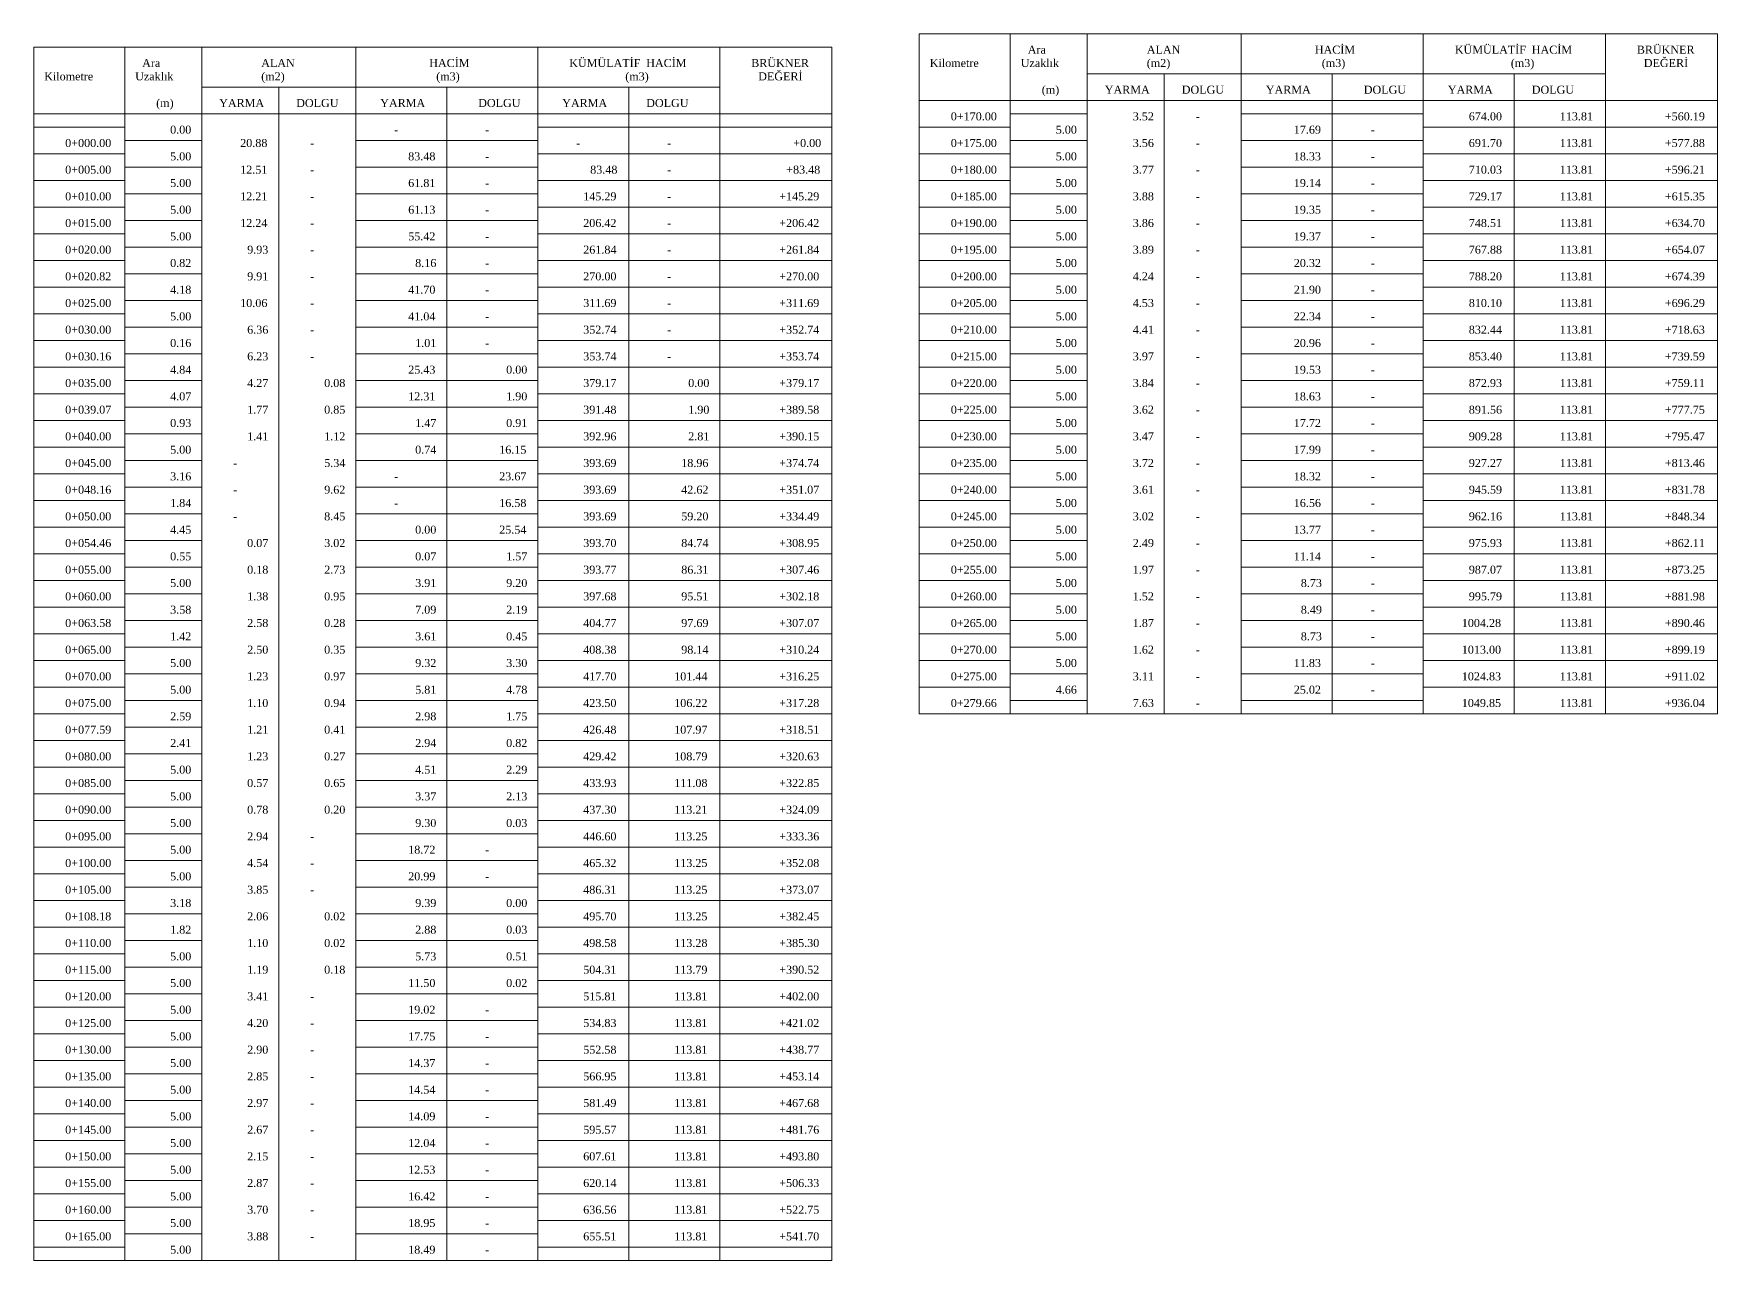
# Model space of a CAD drawing. Header units: metres. Extents: x 478603 to 489313, y 4282657 to 4289463.
# Drawn here: x 485112.1 to 485427.7, y 4286873.1 to 4287103.1 of the extents above; entities that cross this region are included whole.
import ezdxf

# ---------------------------------------------------------------- set-up
doc = ezdxf.new("R2010")
doc.units = ezdxf.units.M
for name, color, linetype, lineweight in [('TB_C', 96, 'Continuous', 0), ('TB_M', 18, 'Continuous', 0), ('TB_R', 1, 'Continuous', 0)]:
    doc.layers.add(name, color=color, linetype=linetype, lineweight=lineweight)
doc.styles.get("Standard").update_dxf_attribs({"font": 'times.ttf'})

msp = doc.modelspace()

# ---------------------------------------------------------------- linework, layer by layer
at = {"layer": 'TB_C'}
for p, q in [((485278.1, 4287103.11), (485427.73, 4287103.11)), ((485278.1, 4287103.11), (485278.1, 4286975.61)), ((485295.16, 4287103.11), (485295.16, 4286975.61)), ((485309.6, 4287103.11), (485309.6, 4286975.61)), ((485338.48, 4287103.11), (485338.48, 4286975.61)), ((485372.6, 4287103.11), (485372.6, 4286975.61)), ((485406.73, 4287103.11), (485406.73, 4286975.61)), ((485427.73, 4287103.11), (485427.73, 4286975.61)), ((485112.07, 4287100.61), (485261.69, 4287100.61)), ((485112.07, 4287100.61), (485112.07, 4286873.11)), ((485129.13, 4287100.61), (485129.13, 4286873.11)), ((485143.57, 4287100.61), (485143.57, 4286873.11)), ((485172.44, 4287100.61), (485172.44, 4286873.11)), ((485206.57, 4287100.61), (485206.57, 4286873.11)), ((485240.69, 4287100.61), (485240.69, 4286873.11)), ((485261.69, 4287100.61), (485261.69, 4286873.11)), ((485309.6, 4287095.61), (485406.73, 4287095.61)), ((485324.04, 4287095.61), (485324.04, 4286975.61)), ((485355.54, 4287095.61), (485355.54, 4286975.61)), ((485389.66, 4287095.61), (485389.66, 4286975.61)), ((485143.57, 4287093.11), (485240.69, 4287093.11)), ((485158.01, 4287093.11), (485158.01, 4286873.11)), ((485189.51, 4287093.11), (485189.51, 4286873.11)), ((485223.63, 4287093.11), (485223.63, 4286873.11)), ((485278.1, 4287090.61), (485427.73, 4287090.61)), ((485112.07, 4287088.11), (485261.69, 4287088.11)), ((485112.07, 4287085.61), (485129.13, 4287085.61)), ((485206.57, 4287085.61), (485261.69, 4287085.61)), ((485278.1, 4287085.61), (485295.16, 4287085.61)), ((485295.16, 4287088.11), (485309.6, 4287088.11)), ((485338.48, 4287088.11), (485372.6, 4287088.11)), ((485372.6, 4287085.61), (485427.73, 4287085.61)), ((485129.13, 4287083.11), (485143.57, 4287083.11)), ((485172.44, 4287083.11), (485206.57, 4287083.11)), ((485295.16, 4287083.11), (485309.6, 4287083.11)), ((485338.48, 4287083.11), (485372.6, 4287083.11)), ((485112.07, 4287080.61), (485129.13, 4287080.61)), ((485206.57, 4287080.61), (485261.69, 4287080.61)), ((485278.1, 4287080.61), (485295.16, 4287080.61)), ((485372.6, 4287080.61), (485427.73, 4287080.61)), ((485129.13, 4287078.11), (485143.57, 4287078.11)), ((485172.44, 4287078.11), (485206.57, 4287078.11)), ((485295.16, 4287078.11), (485309.6, 4287078.11)), ((485338.48, 4287078.11), (485372.6, 4287078.11)), ((485112.07, 4287075.61), (485129.13, 4287075.61)), ((485129.13, 4287073.11), (485143.57, 4287073.11)), ((485172.44, 4287073.11), (485206.57, 4287073.11)), ((485206.57, 4287075.61), (485261.69, 4287075.61)), ((485278.1, 4287075.61), (485295.16, 4287075.61)), ((485295.16, 4287073.11), (485309.6, 4287073.11)), ((485338.48, 4287073.11), (485372.6, 4287073.11)), ((485372.6, 4287075.61), (485427.73, 4287075.61)), ((485112.07, 4287070.61), (485129.13, 4287070.61)), ((485206.57, 4287070.61), (485261.69, 4287070.61)), ((485278.1, 4287070.61), (485295.16, 4287070.61)), ((485372.6, 4287070.61), (485427.73, 4287070.61)), ((485129.13, 4287068.11), (485143.57, 4287068.11)), ((485172.44, 4287068.11), (485206.57, 4287068.11)), ((485295.16, 4287068.11), (485309.6, 4287068.11)), ((485338.48, 4287068.11), (485372.6, 4287068.11)), ((485112.07, 4287065.61), (485129.13, 4287065.61)), ((485206.57, 4287065.61), (485261.69, 4287065.61)), ((485278.1, 4287065.61), (485295.16, 4287065.61)), ((485372.6, 4287065.61), (485427.73, 4287065.61)), ((485112.07, 4287060.61), (485129.13, 4287060.61)), ((485129.13, 4287063.11), (485143.57, 4287063.11)), ((485172.44, 4287063.11), (485206.57, 4287063.11)), ((485206.57, 4287060.61), (485261.69, 4287060.61)), ((485278.1, 4287060.61), (485295.16, 4287060.61)), ((485295.16, 4287063.11), (485309.6, 4287063.11)), ((485338.48, 4287063.11), (485372.6, 4287063.11)), ((485372.6, 4287060.61), (485427.73, 4287060.61)), ((485129.13, 4287058.11), (485143.57, 4287058.11)), ((485172.44, 4287058.11), (485206.57, 4287058.11)), ((485295.16, 4287058.11), (485309.6, 4287058.11)), ((485338.48, 4287058.11), (485372.6, 4287058.11)), ((485112.07, 4287055.61), (485129.13, 4287055.61)), ((485206.57, 4287055.61), (485261.69, 4287055.61)), ((485278.1, 4287055.61), (485295.16, 4287055.61)), ((485372.6, 4287055.61), (485427.73, 4287055.61)), ((485129.13, 4287053.11), (485143.57, 4287053.11)), ((485172.44, 4287053.11), (485206.57, 4287053.11)), ((485295.16, 4287053.11), (485309.6, 4287053.11)), ((485338.48, 4287053.11), (485372.6, 4287053.11)), ((485112.07, 4287050.61), (485129.13, 4287050.61)), ((485129.13, 4287048.11), (485143.57, 4287048.11)), ((485172.44, 4287048.11), (485206.57, 4287048.11)), ((485206.57, 4287050.61), (485261.69, 4287050.61)), ((485278.1, 4287050.61), (485295.16, 4287050.61)), ((485295.16, 4287048.11), (485309.6, 4287048.11)), ((485338.48, 4287048.11), (485372.6, 4287048.11)), ((485372.6, 4287050.61), (485427.73, 4287050.61)), ((485112.07, 4287045.61), (485129.13, 4287045.61)), ((485206.57, 4287045.61), (485261.69, 4287045.61)), ((485278.1, 4287045.61), (485295.16, 4287045.61)), ((485372.6, 4287045.61), (485427.73, 4287045.61)), ((485129.13, 4287043.11), (485143.57, 4287043.11)), ((485172.44, 4287043.11), (485206.57, 4287043.11)), ((485295.16, 4287043.11), (485309.6, 4287043.11)), ((485338.48, 4287043.11), (485372.6, 4287043.11)), ((485112.07, 4287040.61), (485129.13, 4287040.61)), ((485129.13, 4287038.11), (485143.57, 4287038.11)), ((485172.44, 4287038.11), (485206.57, 4287038.11)), ((485206.57, 4287040.61), (485261.69, 4287040.61)), ((485278.1, 4287040.61), (485295.16, 4287040.61)), ((485295.16, 4287038.11), (485309.6, 4287038.11)), ((485338.48, 4287038.11), (485372.6, 4287038.11)), ((485372.6, 4287040.61), (485427.73, 4287040.61)), ((485112.07, 4287035.61), (485129.13, 4287035.61)), ((485206.57, 4287035.61), (485261.69, 4287035.61)), ((485278.1, 4287035.61), (485295.16, 4287035.61)), ((485372.6, 4287035.61), (485427.73, 4287035.61)), ((485129.13, 4287033.11), (485143.57, 4287033.11)), ((485172.44, 4287033.11), (485206.57, 4287033.11)), ((485295.16, 4287033.11), (485309.6, 4287033.11)), ((485338.48, 4287033.11), (485372.6, 4287033.11)), ((485112.07, 4287030.61), (485129.13, 4287030.61)), ((485206.57, 4287030.61), (485261.69, 4287030.61)), ((485278.1, 4287030.61), (485295.16, 4287030.61)), ((485372.6, 4287030.61), (485427.73, 4287030.61)), ((485112.07, 4287025.61), (485129.13, 4287025.61)), ((485129.13, 4287028.11), (485143.57, 4287028.11)), ((485172.44, 4287028.11), (485206.57, 4287028.11)), ((485206.57, 4287025.61), (485261.69, 4287025.61)), ((485278.1, 4287025.61), (485295.16, 4287025.61)), ((485295.16, 4287028.11), (485309.6, 4287028.11)), ((485338.48, 4287028.11), (485372.6, 4287028.11)), ((485372.6, 4287025.61), (485427.73, 4287025.61)), ((485129.13, 4287023.11), (485143.57, 4287023.11)), ((485172.44, 4287023.11), (485206.57, 4287023.11)), ((485295.16, 4287023.11), (485309.6, 4287023.11)), ((485338.48, 4287023.11), (485372.6, 4287023.11)), ((485112.07, 4287020.61), (485129.13, 4287020.61)), ((485206.57, 4287020.61), (485261.69, 4287020.61)), ((485278.1, 4287020.61), (485295.16, 4287020.61)), ((485372.6, 4287020.61), (485427.73, 4287020.61)), ((485129.13, 4287018.11), (485143.57, 4287018.11)), ((485172.44, 4287018.11), (485206.57, 4287018.11)), ((485295.16, 4287018.11), (485309.6, 4287018.11)), ((485338.48, 4287018.11), (485372.6, 4287018.11)), ((485112.07, 4287015.61), (485129.13, 4287015.61)), ((485129.13, 4287013.11), (485143.57, 4287013.11)), ((485172.44, 4287013.11), (485206.57, 4287013.11)), ((485206.57, 4287015.61), (485261.69, 4287015.61)), ((485278.1, 4287015.61), (485295.16, 4287015.61)), ((485295.16, 4287013.11), (485309.6, 4287013.11)), ((485338.48, 4287013.11), (485372.6, 4287013.11)), ((485372.6, 4287015.61), (485427.73, 4287015.61)), ((485112.07, 4287010.61), (485129.13, 4287010.61)), ((485206.57, 4287010.61), (485261.69, 4287010.61)), ((485278.1, 4287010.61), (485295.16, 4287010.61)), ((485372.6, 4287010.61), (485427.73, 4287010.61)), ((485129.13, 4287008.11), (485143.57, 4287008.11)), ((485172.44, 4287008.11), (485206.57, 4287008.11)), ((485295.16, 4287008.11), (485309.6, 4287008.11)), ((485338.48, 4287008.11), (485372.6, 4287008.11)), ((485112.07, 4287005.61), (485129.13, 4287005.61)), ((485206.57, 4287005.61), (485261.69, 4287005.61)), ((485278.1, 4287005.61), (485295.16, 4287005.61)), ((485372.6, 4287005.61), (485427.73, 4287005.61)), ((485112.07, 4287000.61), (485129.13, 4287000.61)), ((485129.13, 4287003.11), (485143.57, 4287003.11)), ((485172.44, 4287003.11), (485206.57, 4287003.11)), ((485206.57, 4287000.61), (485261.69, 4287000.61)), ((485278.1, 4287000.61), (485295.16, 4287000.61)), ((485295.16, 4287003.11), (485309.6, 4287003.11)), ((485338.48, 4287003.11), (485372.6, 4287003.11)), ((485372.6, 4287000.61), (485427.73, 4287000.61)), ((485129.13, 4286998.11), (485143.57, 4286998.11)), ((485172.44, 4286998.11), (485206.57, 4286998.11)), ((485295.16, 4286998.11), (485309.6, 4286998.11)), ((485338.48, 4286998.11), (485372.6, 4286998.11)), ((485112.07, 4286995.61), (485129.13, 4286995.61)), ((485206.57, 4286995.61), (485261.69, 4286995.61)), ((485278.1, 4286995.61), (485295.16, 4286995.61)), ((485372.6, 4286995.61), (485427.73, 4286995.61)), ((485129.13, 4286993.11), (485143.57, 4286993.11)), ((485172.44, 4286993.11), (485206.57, 4286993.11)), ((485295.16, 4286993.11), (485309.6, 4286993.11)), ((485338.48, 4286993.11), (485372.6, 4286993.11)), ((485112.07, 4286990.61), (485129.13, 4286990.61)), ((485129.13, 4286988.11), (485143.57, 4286988.11)), ((485172.44, 4286988.11), (485206.57, 4286988.11)), ((485206.57, 4286990.61), (485261.69, 4286990.61)), ((485278.1, 4286990.61), (485295.16, 4286990.61)), ((485295.16, 4286988.11), (485309.6, 4286988.11)), ((485338.48, 4286988.11), (485372.6, 4286988.11)), ((485372.6, 4286990.61), (485427.73, 4286990.61)), ((485112.07, 4286985.61), (485129.13, 4286985.61)), ((485206.57, 4286985.61), (485261.69, 4286985.61)), ((485278.1, 4286985.61), (485295.16, 4286985.61)), ((485372.6, 4286985.61), (485427.73, 4286985.61)), ((485129.13, 4286983.11), (485143.57, 4286983.11)), ((485172.44, 4286983.11), (485206.57, 4286983.11)), ((485295.16, 4286983.11), (485309.6, 4286983.11)), ((485338.48, 4286983.11), (485372.6, 4286983.11)), ((485112.07, 4286980.61), (485129.13, 4286980.61)), ((485129.13, 4286978.11), (485143.57, 4286978.11)), ((485172.44, 4286978.11), (485206.57, 4286978.11)), ((485206.57, 4286980.61), (485261.69, 4286980.61)), ((485278.1, 4286980.61), (485295.16, 4286980.61)), ((485295.16, 4286978.11), (485309.6, 4286978.11)), ((485338.48, 4286978.11), (485372.6, 4286978.11)), ((485372.6, 4286980.61), (485427.73, 4286980.61)), ((485112.07, 4286975.61), (485129.13, 4286975.61)), ((485206.57, 4286975.61), (485261.69, 4286975.61)), ((485278.1, 4286975.61), (485427.73, 4286975.61)), ((485129.13, 4286973.11), (485143.57, 4286973.11)), ((485172.44, 4286973.11), (485206.57, 4286973.11)), ((485112.07, 4286970.61), (485129.13, 4286970.61)), ((485206.57, 4286970.61), (485261.69, 4286970.61)), ((485112.07, 4286965.61), (485129.13, 4286965.61)), ((485129.13, 4286968.11), (485143.57, 4286968.11)), ((485172.44, 4286968.11), (485206.57, 4286968.11)), ((485206.57, 4286965.61), (485261.69, 4286965.61)), ((485129.13, 4286963.11), (485143.57, 4286963.11)), ((485172.44, 4286963.11), (485206.57, 4286963.11)), ((485112.07, 4286960.61), (485129.13, 4286960.61)), ((485206.57, 4286960.61), (485261.69, 4286960.61)), ((485129.13, 4286958.11), (485143.57, 4286958.11)), ((485172.44, 4286958.11), (485206.57, 4286958.11)), ((485112.07, 4286955.61), (485129.13, 4286955.61)), ((485129.13, 4286953.11), (485143.57, 4286953.11)), ((485172.44, 4286953.11), (485206.57, 4286953.11)), ((485206.57, 4286955.61), (485261.69, 4286955.61)), ((485112.07, 4286950.61), (485129.13, 4286950.61)), ((485206.57, 4286950.61), (485261.69, 4286950.61)), ((485129.13, 4286948.11), (485143.57, 4286948.11)), ((485172.44, 4286948.11), (485206.57, 4286948.11)), ((485112.07, 4286945.61), (485129.13, 4286945.61)), ((485206.57, 4286945.61), (485261.69, 4286945.61)), ((485112.07, 4286940.61), (485129.13, 4286940.61)), ((485129.13, 4286943.11), (485143.57, 4286943.11)), ((485172.44, 4286943.11), (485206.57, 4286943.11)), ((485206.57, 4286940.61), (485261.69, 4286940.61)), ((485129.13, 4286938.11), (485143.57, 4286938.11)), ((485172.44, 4286938.11), (485206.57, 4286938.11)), ((485112.07, 4286935.61), (485129.13, 4286935.61)), ((485206.57, 4286935.61), (485261.69, 4286935.61)), ((485129.13, 4286933.11), (485143.57, 4286933.11)), ((485172.44, 4286933.11), (485206.57, 4286933.11)), ((485112.07, 4286930.61), (485129.13, 4286930.61)), ((485129.13, 4286928.11), (485143.57, 4286928.11)), ((485172.44, 4286928.11), (485206.57, 4286928.11)), ((485206.57, 4286930.61), (485261.69, 4286930.61)), ((485112.07, 4286925.61), (485129.13, 4286925.61)), ((485206.57, 4286925.61), (485261.69, 4286925.61)), ((485129.13, 4286923.11), (485143.57, 4286923.11)), ((485172.44, 4286923.11), (485206.57, 4286923.11)), ((485112.07, 4286920.61), (485129.13, 4286920.61)), ((485129.13, 4286918.11), (485143.57, 4286918.11)), ((485172.44, 4286918.11), (485206.57, 4286918.11)), ((485206.57, 4286920.61), (485261.69, 4286920.61)), ((485112.07, 4286915.61), (485129.13, 4286915.61)), ((485206.57, 4286915.61), (485261.69, 4286915.61)), ((485129.13, 4286913.11), (485143.57, 4286913.11)), ((485172.44, 4286913.11), (485206.57, 4286913.11)), ((485112.07, 4286910.61), (485129.13, 4286910.61)), ((485206.57, 4286910.61), (485261.69, 4286910.61)), ((485112.07, 4286905.61), (485129.13, 4286905.61)), ((485129.13, 4286908.11), (485143.57, 4286908.11)), ((485172.44, 4286908.11), (485206.57, 4286908.11)), ((485206.57, 4286905.61), (485261.69, 4286905.61)), ((485129.13, 4286903.11), (485143.57, 4286903.11)), ((485172.44, 4286903.11), (485206.57, 4286903.11)), ((485112.07, 4286900.61), (485129.13, 4286900.61)), ((485206.57, 4286900.61), (485261.69, 4286900.61)), ((485129.13, 4286898.11), (485143.57, 4286898.11)), ((485172.44, 4286898.11), (485206.57, 4286898.11)), ((485112.07, 4286895.61), (485129.13, 4286895.61)), ((485129.13, 4286893.11), (485143.57, 4286893.11)), ((485172.44, 4286893.11), (485206.57, 4286893.11)), ((485206.57, 4286895.61), (485261.69, 4286895.61)), ((485112.07, 4286890.61), (485129.13, 4286890.61)), ((485206.57, 4286890.61), (485261.69, 4286890.61)), ((485129.13, 4286888.11), (485143.57, 4286888.11)), ((485172.44, 4286888.11), (485206.57, 4286888.11)), ((485112.07, 4286885.61), (485129.13, 4286885.61)), ((485206.57, 4286885.61), (485261.69, 4286885.61)), ((485112.07, 4286880.61), (485129.13, 4286880.61)), ((485129.13, 4286883.11), (485143.57, 4286883.11)), ((485172.44, 4286883.11), (485206.57, 4286883.11)), ((485206.57, 4286880.61), (485261.69, 4286880.61)), ((485129.13, 4286878.11), (485143.57, 4286878.11)), ((485172.44, 4286878.11), (485206.57, 4286878.11)), ((485112.07, 4286875.61), (485129.13, 4286875.61)), ((485206.57, 4286875.61), (485261.69, 4286875.61)), ((485112.07, 4286873.11), (485261.69, 4286873.11))]:
    msp.add_line(p, q, dxfattribs=at)

# ---------------------------------------------------------------- texts
at = {"layer": 'TB_M'}
for s, p in [('HACİM', (485352.26, 4287099.36)), ('KÜMÜLATİF', (485378.51, 4287099.36)), ('HACİM', (485392.94, 4287099.36)), ('BRÜKNER', (485412.63, 4287099.36)), ('Ara', (485132.41, 4287096.86)), ('ALAN', (485154.73, 4287096.86)), ('HACİM', (485186.23, 4287096.86)), ('KÜMÜLATİF', (485212.48, 4287096.86)), ('HACİM', (485226.91, 4287096.86)), ('BRÜKNER', (485246.6, 4287096.86)), ('Kilometre', (485280.07, 4287096.86)), ('Uzaklık', (485297.13, 4287096.86)), ('Ara', (485298.44, 4287099.36)), ('ALAN', (485320.76, 4287099.36)), ('(m2)', (485320.76, 4287096.86)), ('(m3)', (485353.57, 4287096.86)), ('(m3)', (485389.01, 4287096.86)), ('DEĞERİ', (485413.94, 4287096.86)), ('Kilometre', (485114.04, 4287094.36)), ('Uzaklık', (485131.1, 4287094.36)), ('(m2)', (485154.73, 4287094.36)), ('(m3)', (485187.54, 4287094.36)), ('(m3)', (485222.98, 4287094.36)), ('DEĞERİ', (485247.91, 4287094.36)), ('(m)', (485301.07, 4287091.86)), ('YARMA', (485312.88, 4287091.86)), ('DOLGU', (485327.32, 4287091.86)), ('YARMA', (485343.07, 4287091.86)), ('DOLGU', (485361.44, 4287091.86)), ('YARMA', (485377.19, 4287091.86)), ('DOLGU', (485392.94, 4287091.86)), ('(m)', (485135.04, 4287089.36)), ('YARMA', (485146.85, 4287089.36)), ('DOLGU', (485161.29, 4287089.36)), ('YARMA', (485177.04, 4287089.36)), ('DOLGU', (485195.41, 4287089.36)), ('YARMA', (485211.16, 4287089.36)), ('DOLGU', (485226.91, 4287089.36)), ('0+170.00', (485284.01, 4287086.86)), ('-', (485329.94, 4287086.86)), ('0+000.00', (485117.98, 4287081.86)), ('-', (485163.91, 4287081.86)), ('-', (485179.66, 4287084.36)), ('-', (485196.73, 4287084.36)), ('-', (485213.79, 4287081.86)), ('-', (485230.85, 4287081.86)), ('0+175.00', (485284.01, 4287081.86)), ('-', (485329.94, 4287081.86)), ('-', (485362.76, 4287084.36)), ('-', (485196.73, 4287079.36)), ('-', (485362.76, 4287079.36)), ('0+005.00', (485117.98, 4287076.86)), ('-', (485163.91, 4287076.86)), ('-', (485230.85, 4287076.86)), ('0+180.00', (485284.01, 4287076.86)), ('-', (485329.94, 4287076.86)), ('0+010.00', (485117.98, 4287071.86)), ('-', (485196.73, 4287074.36)), ('0+185.00', (485284.01, 4287071.86)), ('-', (485362.76, 4287074.36)), ('-', (485163.91, 4287071.86)), ('-', (485196.73, 4287069.36)), ('-', (485230.85, 4287071.86)), ('-', (485329.94, 4287071.86)), ('-', (485362.76, 4287069.36)), ('0+015.00', (485117.98, 4287066.86)), ('-', (485163.91, 4287066.86)), ('-', (485230.85, 4287066.86)), ('0+190.00', (485284.01, 4287066.86)), ('-', (485329.94, 4287066.86)), ('0+020.00', (485117.98, 4287061.86)), ('-', (485196.73, 4287064.36)), ('0+195.00', (485284.01, 4287061.86)), ('-', (485362.76, 4287064.36)), ('-', (485163.91, 4287061.86)), ('-', (485230.85, 4287061.86)), ('-', (485329.94, 4287061.86)), ('0+020.82', (485117.98, 4287056.86)), ('-', (485163.91, 4287056.86)), ('-', (485196.73, 4287059.36)), ('-', (485230.85, 4287056.86)), ('0+200.00', (485284.01, 4287056.86)), ('-', (485329.94, 4287056.86)), ('-', (485362.76, 4287059.36)), ('-', (485196.73, 4287054.36)), ('-', (485362.76, 4287054.36)), ('0+025.00', (485117.98, 4287051.86)), ('-', (485163.91, 4287051.86)), ('-', (485230.85, 4287051.86)), ('0+205.00', (485284.01, 4287051.86)), ('-', (485329.94, 4287051.86)), ('0+030.00', (485117.98, 4287046.86)), ('-', (485163.91, 4287046.86)), ('-', (485196.73, 4287049.36)), ('-', (485230.85, 4287046.86)), ('0+210.00', (485284.01, 4287046.86)), ('-', (485329.94, 4287046.86)), ('-', (485362.76, 4287049.36)), ('-', (485196.73, 4287044.36)), ('-', (485362.76, 4287044.36)), ('0+030.16', (485117.98, 4287041.86)), ('-', (485163.91, 4287041.86)), ('-', (485230.85, 4287041.86)), ('0+215.00', (485284.01, 4287041.86)), ('-', (485329.94, 4287041.86)), ('0+035.00', (485117.98, 4287036.86)), ('0+220.00', (485284.01, 4287036.86)), ('-', (485362.76, 4287039.36)), ('-', (485329.94, 4287036.86)), ('-', (485362.76, 4287034.36)), ('0+039.07', (485117.98, 4287031.86)), ('0+225.00', (485284.01, 4287031.86)), ('-', (485329.94, 4287031.86)), ('-', (485362.76, 4287029.36)), ('0+040.00', (485117.98, 4287026.86)), ('0+230.00', (485284.01, 4287026.86)), ('-', (485329.94, 4287026.86)), ('0+045.00', (485117.98, 4287021.86)), ('-', (485149.48, 4287021.86)), ('0+235.00', (485284.01, 4287021.86)), ('-', (485329.94, 4287021.86)), ('-', (485362.76, 4287024.36)), ('-', (485179.66, 4287019.36)), ('-', (485362.76, 4287019.36)), ('0+048.16', (485117.98, 4287016.86)), ('-', (485149.48, 4287016.86)), ('0+240.00', (485284.01, 4287016.86)), ('-', (485329.94, 4287016.86)), ('0+050.00', (485117.98, 4287011.86)), ('-', (485179.66, 4287014.36)), ('0+245.00', (485284.01, 4287011.86)), ('-', (485362.76, 4287014.36)), ('-', (485149.48, 4287011.86)), ('-', (485329.94, 4287011.86)), ('-', (485362.76, 4287009.36)), ('0+054.46', (485117.98, 4287006.86)), ('0+250.00', (485284.01, 4287006.86)), ('-', (485329.94, 4287006.86)), ('0+055.00', (485117.98, 4287001.86)), ('0+255.00', (485284.01, 4287001.86)), ('-', (485362.76, 4287004.36)), ('-', (485329.94, 4287001.86)), ('0+060.00', (485117.98, 4286996.86)), ('0+260.00', (485284.01, 4286996.86)), ('-', (485329.94, 4286996.86)), ('-', (485362.76, 4286999.36)), ('-', (485362.76, 4286994.36)), ('0+063.58', (485117.98, 4286991.86)), ('0+265.00', (485284.01, 4286991.86)), ('-', (485329.94, 4286991.86)), ('0+065.00', (485117.98, 4286986.86)), ('0+270.00', (485284.01, 4286986.86)), ('-', (485362.76, 4286989.36)), ('-', (485329.94, 4286986.86)), ('-', (485362.76, 4286984.36)), ('0+070.00', (485117.98, 4286981.86)), ('0+275.00', (485284.01, 4286981.86)), ('-', (485329.94, 4286981.86)), ('0+075.00', (485117.98, 4286976.86)), ('0+279.66', (485284.01, 4286976.86)), ('-', (485362.76, 4286979.36)), ('-', (485329.94, 4286976.86)), ('0+077.59', (485117.98, 4286971.86)), ('0+080.00', (485117.98, 4286966.86)), ('0+085.00', (485117.98, 4286961.86)), ('0+090.00', (485117.98, 4286956.86)), ('0+095.00', (485117.98, 4286951.86)), ('-', (485163.91, 4286951.86)), ('-', (485196.73, 4286949.36)), ('0+100.00', (485117.98, 4286946.86)), ('-', (485163.91, 4286946.86)), ('0+105.00', (485117.98, 4286941.86)), ('-', (485196.73, 4286944.36)), ('-', (485163.91, 4286941.86)), ('0+108.18', (485117.98, 4286936.86)), ('0+110.00', (485117.98, 4286931.86)), ('0+115.00', (485117.98, 4286926.86)), ('0+120.00', (485117.98, 4286921.86)), ('-', (485163.91, 4286921.86)), ('0+125.00', (485117.98, 4286916.86)), ('-', (485196.73, 4286919.36)), ('-', (485163.91, 4286916.86)), ('-', (485196.73, 4286914.36)), ('0+130.00', (485117.98, 4286911.86)), ('-', (485163.91, 4286911.86)), ('-', (485196.73, 4286909.36)), ('0+135.00', (485117.98, 4286906.86)), ('-', (485163.91, 4286906.86)), ('0+140.00', (485117.98, 4286901.86)), ('-', (485163.91, 4286901.86)), ('-', (485196.73, 4286904.36)), ('-', (485196.73, 4286899.36)), ('0+145.00', (485117.98, 4286896.86)), ('-', (485163.91, 4286896.86)), ('0+150.00', (485117.98, 4286891.86)), ('-', (485196.73, 4286894.36)), ('-', (485163.91, 4286891.86)), ('-', (485196.73, 4286889.36)), ('0+155.00', (485117.98, 4286886.86)), ('-', (485163.91, 4286886.86)), ('0+160.00', (485117.98, 4286881.86)), ('-', (485196.73, 4286884.36)), ('-', (485163.91, 4286881.86)), ('0+165.00', (485117.98, 4286876.86)), ('-', (485163.91, 4286876.86)), ('-', (485196.73, 4286879.36)), ('-', (485196.73, 4286874.36))]:
    msp.add_text(s, height=1.5, dxfattribs=at).set_placement(p)
at = {"layer": 'TB_R'}
for s, p in [('0.00', (485137.66, 4287084.36)), ('5.00', (485303.69, 4287084.36)), ('3.52', (485318.13, 4287086.86)), ('17.69', (485348.32, 4287084.36)), ('674.00', (485381.13, 4287086.86)), ('113.81', (485398.19, 4287086.86)), ('+560.19', (485417.88, 4287086.86)), ('20.88', (485150.79, 4287081.86)), ('+0.00', (485254.48, 4287081.86)), ('3.56', (485318.13, 4287081.86)), ('691.70', (485381.13, 4287081.86)), ('113.81', (485398.19, 4287081.86)), ('+577.88', (485417.88, 4287081.86)), ('5.00', (485137.66, 4287079.36)), ('83.48', (485182.29, 4287079.36)), ('5.00', (485303.69, 4287079.36)), ('18.33', (485348.32, 4287079.36)), ('12.51', (485150.79, 4287076.86)), ('83.48', (485216.41, 4287076.86)), ('+83.48', (485253.16, 4287076.86)), ('3.77', (485318.13, 4287076.86)), ('710.03', (485381.13, 4287076.86)), ('113.81', (485398.19, 4287076.86)), ('+596.21', (485417.88, 4287076.86)), ('5.00', (485137.66, 4287074.36)), ('12.21', (485150.79, 4287071.86)), ('61.81', (485182.29, 4287074.36)), ('145.29', (485215.1, 4287071.86)), ('+145.29', (485251.85, 4287071.86)), ('5.00', (485303.69, 4287074.36)), ('3.88', (485318.13, 4287071.86)), ('19.14', (485348.32, 4287074.36)), ('729.17', (485381.13, 4287071.86)), ('113.81', (485398.19, 4287071.86)), ('+615.35', (485417.88, 4287071.86)), ('5.00', (485137.66, 4287069.36)), ('61.13', (485182.29, 4287069.36)), ('5.00', (485303.69, 4287069.36)), ('19.35', (485348.32, 4287069.36)), ('12.24', (485150.79, 4287066.86)), ('206.42', (485215.1, 4287066.86)), ('+206.42', (485251.85, 4287066.86)), ('3.86', (485318.13, 4287066.86)), ('748.51', (485381.13, 4287066.86)), ('113.81', (485398.19, 4287066.86)), ('+634.70', (485417.88, 4287066.86)), ('5.00', (485137.66, 4287064.36)), ('9.93', (485152.1, 4287061.86)), ('55.42', (485182.29, 4287064.36)), ('261.84', (485215.1, 4287061.86)), ('+261.84', (485251.85, 4287061.86)), ('5.00', (485303.69, 4287064.36)), ('3.89', (485318.13, 4287061.86)), ('19.37', (485348.32, 4287064.36)), ('767.88', (485381.13, 4287061.86)), ('113.81', (485398.19, 4287061.86)), ('+654.07', (485417.88, 4287061.86)), ('0.82', (485137.66, 4287059.36)), ('8.16', (485183.6, 4287059.36)), ('5.00', (485303.69, 4287059.36)), ('20.32', (485348.32, 4287059.36)), ('9.91', (485152.1, 4287056.86)), ('270.00', (485215.1, 4287056.86)), ('+270.00', (485251.85, 4287056.86)), ('4.24', (485318.13, 4287056.86)), ('788.20', (485381.13, 4287056.86)), ('113.81', (485398.19, 4287056.86)), ('+674.39', (485417.88, 4287056.86)), ('4.18', (485137.66, 4287054.36)), ('41.70', (485182.29, 4287054.36)), ('5.00', (485303.69, 4287054.36)), ('21.90', (485348.32, 4287054.36)), ('5.00', (485137.66, 4287049.36)), ('10.06', (485150.79, 4287051.86)), ('41.04', (485182.29, 4287049.36)), ('311.69', (485215.1, 4287051.86)), ('+311.69', (485251.85, 4287051.86)), ('5.00', (485303.69, 4287049.36)), ('4.53', (485318.13, 4287051.86)), ('22.34', (485348.32, 4287049.36)), ('810.10', (485381.13, 4287051.86)), ('113.81', (485398.19, 4287051.86)), ('+696.29', (485417.88, 4287051.86)), ('6.36', (485152.1, 4287046.86)), ('352.74', (485215.1, 4287046.86)), ('+352.74', (485251.85, 4287046.86)), ('4.41', (485318.13, 4287046.86)), ('832.44', (485381.13, 4287046.86)), ('113.81', (485398.19, 4287046.86)), ('+718.63', (485417.88, 4287046.86)), ('0.16', (485137.66, 4287044.36)), ('1.01', (485183.6, 4287044.36)), ('5.00', (485303.69, 4287044.36)), ('20.96', (485348.32, 4287044.36)), ('6.23', (485152.1, 4287041.86)), ('353.74', (485215.1, 4287041.86)), ('+353.74', (485251.85, 4287041.86)), ('3.97', (485318.13, 4287041.86)), ('853.40', (485381.13, 4287041.86)), ('113.81', (485398.19, 4287041.86)), ('+739.59', (485417.88, 4287041.86)), ('4.84', (485137.66, 4287039.36)), ('4.27', (485152.1, 4287036.86)), ('0.08', (485166.54, 4287036.86)), ('25.43', (485182.29, 4287039.36)), ('0.00', (485200.66, 4287039.36)), ('379.17', (485215.1, 4287036.86)), ('0.00', (485234.79, 4287036.86)), ('+379.17', (485251.85, 4287036.86)), ('5.00', (485303.69, 4287039.36)), ('3.84', (485318.13, 4287036.86)), ('19.53', (485348.32, 4287039.36)), ('872.93', (485381.13, 4287036.86)), ('113.81', (485398.19, 4287036.86)), ('+759.11', (485417.88, 4287036.86)), ('4.07', (485137.66, 4287034.36)), ('12.31', (485182.29, 4287034.36)), ('1.90', (485200.66, 4287034.36)), ('5.00', (485303.69, 4287034.36)), ('18.63', (485348.32, 4287034.36)), ('1.77', (485152.1, 4287031.86)), ('0.85', (485166.54, 4287031.86)), ('391.48', (485215.1, 4287031.86)), ('1.90', (485234.79, 4287031.86)), ('+389.58', (485251.85, 4287031.86)), ('3.62', (485318.13, 4287031.86)), ('891.56', (485381.13, 4287031.86)), ('113.81', (485398.19, 4287031.86)), ('+777.75', (485417.88, 4287031.86)), ('0.93', (485137.66, 4287029.36)), ('1.47', (485183.6, 4287029.36)), ('0.91', (485200.66, 4287029.36)), ('5.00', (485303.69, 4287029.36)), ('17.72', (485348.32, 4287029.36)), ('5.00', (485137.66, 4287024.36)), ('1.41', (485152.1, 4287026.86)), ('1.12', (485166.54, 4287026.86)), ('0.74', (485183.6, 4287024.36)), ('16.15', (485199.35, 4287024.36)), ('392.96', (485215.1, 4287026.86)), ('2.81', (485234.79, 4287026.86)), ('+390.15', (485251.85, 4287026.86)), ('5.00', (485303.69, 4287024.36)), ('3.47', (485318.13, 4287026.86)), ('17.99', (485348.32, 4287024.36)), ('909.28', (485381.13, 4287026.86)), ('113.81', (485398.19, 4287026.86)), ('+795.47', (485417.88, 4287026.86)), ('5.34', (485166.54, 4287021.86)), ('393.69', (485215.1, 4287021.86)), ('18.96', (485233.48, 4287021.86)), ('+374.74', (485251.85, 4287021.86)), ('3.72', (485318.13, 4287021.86)), ('927.27', (485381.13, 4287021.86)), ('113.81', (485398.19, 4287021.86)), ('+813.46', (485417.88, 4287021.86)), ('3.16', (485137.66, 4287019.36)), ('23.67', (485199.35, 4287019.36)), ('5.00', (485303.69, 4287019.36)), ('18.32', (485348.32, 4287019.36)), ('9.62', (485166.54, 4287016.86)), ('393.69', (485215.1, 4287016.86)), ('42.62', (485233.48, 4287016.86)), ('+351.07', (485251.85, 4287016.86)), ('3.61', (485318.13, 4287016.86)), ('945.59', (485381.13, 4287016.86)), ('113.81', (485398.19, 4287016.86)), ('+831.78', (485417.88, 4287016.86)), ('1.84', (485137.66, 4287014.36)), ('8.45', (485166.54, 4287011.86)), ('16.58', (485199.35, 4287014.36)), ('393.69', (485215.1, 4287011.86)), ('59.20', (485233.48, 4287011.86)), ('+334.49', (485251.85, 4287011.86)), ('5.00', (485303.69, 4287014.36)), ('3.02', (485318.13, 4287011.86)), ('16.56', (485348.32, 4287014.36)), ('962.16', (485381.13, 4287011.86)), ('113.81', (485398.19, 4287011.86)), ('+848.34', (485417.88, 4287011.86)), ('4.45', (485137.66, 4287009.36)), ('0.00', (485183.6, 4287009.36)), ('25.54', (485199.35, 4287009.36)), ('5.00', (485303.69, 4287009.36)), ('13.77', (485348.32, 4287009.36)), ('0.07', (485152.1, 4287006.86)), ('3.02', (485166.54, 4287006.86)), ('393.70', (485215.1, 4287006.86)), ('84.74', (485233.48, 4287006.86)), ('+308.95', (485251.85, 4287006.86)), ('2.49', (485318.13, 4287006.86)), ('975.93', (485381.13, 4287006.86)), ('113.81', (485398.19, 4287006.86)), ('+862.11', (485417.88, 4287006.86)), ('0.55', (485137.66, 4287004.36)), ('0.18', (485152.1, 4287001.86)), ('2.73', (485166.54, 4287001.86)), ('0.07', (485183.6, 4287004.36)), ('1.57', (485200.66, 4287004.36)), ('393.77', (485215.1, 4287001.86)), ('86.31', (485233.48, 4287001.86)), ('+307.46', (485251.85, 4287001.86)), ('5.00', (485303.69, 4287004.36)), ('1.97', (485318.13, 4287001.86)), ('11.14', (485348.32, 4287004.36)), ('987.07', (485381.13, 4287001.86)), ('113.81', (485398.19, 4287001.86)), ('+873.25', (485417.88, 4287001.86)), ('5.00', (485137.66, 4286999.36)), ('3.91', (485183.6, 4286999.36)), ('9.20', (485200.66, 4286999.36)), ('5.00', (485303.69, 4286999.36)), ('8.73', (485349.63, 4286999.36)), ('1.38', (485152.1, 4286996.86)), ('0.95', (485166.54, 4286996.86)), ('397.68', (485215.1, 4286996.86)), ('95.51', (485233.48, 4286996.86)), ('+302.18', (485251.85, 4286996.86)), ('1.52', (485318.13, 4286996.86)), ('995.79', (485381.13, 4286996.86)), ('113.81', (485398.19, 4286996.86)), ('+881.98', (485417.88, 4286996.86)), ('3.58', (485137.66, 4286994.36)), ('7.09', (485183.6, 4286994.36)), ('2.19', (485200.66, 4286994.36)), ('5.00', (485303.69, 4286994.36)), ('8.49', (485349.63, 4286994.36)), ('1.42', (485137.66, 4286989.36)), ('2.58', (485152.1, 4286991.86)), ('0.28', (485166.54, 4286991.86)), ('3.61', (485183.6, 4286989.36)), ('0.45', (485200.66, 4286989.36)), ('404.77', (485215.1, 4286991.86)), ('97.69', (485233.48, 4286991.86)), ('+307.07', (485251.85, 4286991.86)), ('5.00', (485303.69, 4286989.36)), ('1.87', (485318.13, 4286991.86)), ('8.73', (485349.63, 4286989.36)), ('1004.28', (485379.82, 4286991.86)), ('113.81', (485398.19, 4286991.86)), ('+890.46', (485417.88, 4286991.86)), ('2.50', (485152.1, 4286986.86)), ('0.35', (485166.54, 4286986.86)), ('408.38', (485215.1, 4286986.86)), ('98.14', (485233.48, 4286986.86)), ('+310.24', (485251.85, 4286986.86)), ('1.62', (485318.13, 4286986.86)), ('1013.00', (485379.82, 4286986.86)), ('113.81', (485398.19, 4286986.86)), ('+899.19', (485417.88, 4286986.86)), ('5.00', (485137.66, 4286984.36)), ('9.32', (485183.6, 4286984.36)), ('3.30', (485200.66, 4286984.36)), ('5.00', (485303.69, 4286984.36)), ('11.83', (485348.32, 4286984.36)), ('1.23', (485152.1, 4286981.86)), ('0.97', (485166.54, 4286981.86)), ('417.70', (485215.1, 4286981.86)), ('101.44', (485232.16, 4286981.86)), ('+316.25', (485251.85, 4286981.86)), ('3.11', (485318.13, 4286981.86)), ('1024.83', (485379.82, 4286981.86)), ('113.81', (485398.19, 4286981.86)), ('+911.02', (485417.88, 4286981.86)), ('5.00', (485137.66, 4286979.36)), ('1.10', (485152.1, 4286976.86)), ('0.94', (485166.54, 4286976.86)), ('5.81', (485183.6, 4286979.36)), ('4.78', (485200.66, 4286979.36)), ('423.50', (485215.1, 4286976.86)), ('106.22', (485232.16, 4286976.86)), ('+317.28', (485251.85, 4286976.86)), ('4.66', (485303.69, 4286979.36)), ('7.63', (485318.13, 4286976.86)), ('25.02', (485348.32, 4286979.36)), ('1049.85', (485379.82, 4286976.86)), ('113.81', (485398.19, 4286976.86)), ('+936.04', (485417.88, 4286976.86)), ('2.59', (485137.66, 4286974.36)), ('2.98', (485183.6, 4286974.36)), ('1.75', (485200.66, 4286974.36)), ('1.21', (485152.1, 4286971.86)), ('0.41', (485166.54, 4286971.86)), ('426.48', (485215.1, 4286971.86)), ('107.97', (485232.16, 4286971.86)), ('+318.51', (485251.85, 4286971.86)), ('2.41', (485137.66, 4286969.36)), ('2.94', (485183.6, 4286969.36)), ('0.82', (485200.66, 4286969.36)), ('5.00', (485137.66, 4286964.36)), ('1.23', (485152.1, 4286966.86)), ('0.27', (485166.54, 4286966.86)), ('4.51', (485183.6, 4286964.36)), ('2.29', (485200.66, 4286964.36)), ('429.42', (485215.1, 4286966.86)), ('108.79', (485232.16, 4286966.86)), ('+320.63', (485251.85, 4286966.86)), ('0.57', (485152.1, 4286961.86)), ('0.65', (485166.54, 4286961.86)), ('433.93', (485215.1, 4286961.86)), ('111.08', (485232.16, 4286961.86)), ('+322.85', (485251.85, 4286961.86)), ('5.00', (485137.66, 4286959.36)), ('3.37', (485183.6, 4286959.36)), ('2.13', (485200.66, 4286959.36)), ('0.78', (485152.1, 4286956.86)), ('0.20', (485166.54, 4286956.86)), ('437.30', (485215.1, 4286956.86)), ('113.21', (485232.16, 4286956.86)), ('+324.09', (485251.85, 4286956.86)), ('5.00', (485137.66, 4286954.36)), ('2.94', (485152.1, 4286951.86)), ('9.30', (485183.6, 4286954.36)), ('0.03', (485200.66, 4286954.36)), ('446.60', (485215.1, 4286951.86)), ('113.25', (485232.16, 4286951.86)), ('+333.36', (485251.85, 4286951.86)), ('5.00', (485137.66, 4286949.36)), ('18.72', (485182.29, 4286949.36)), ('4.54', (485152.1, 4286946.86)), ('465.32', (485215.1, 4286946.86)), ('113.25', (485232.16, 4286946.86)), ('+352.08', (485251.85, 4286946.86)), ('5.00', (485137.66, 4286944.36)), ('3.85', (485152.1, 4286941.86)), ('20.99', (485182.29, 4286944.36)), ('486.31', (485215.1, 4286941.86)), ('113.25', (485232.16, 4286941.86)), ('+373.07', (485251.85, 4286941.86)), ('3.18', (485137.66, 4286939.36)), ('9.39', (485183.6, 4286939.36)), ('0.00', (485200.66, 4286939.36)), ('2.06', (485152.1, 4286936.86)), ('0.02', (485166.54, 4286936.86)), ('495.70', (485215.1, 4286936.86)), ('113.25', (485232.16, 4286936.86)), ('+382.45', (485251.85, 4286936.86)), ('1.82', (485137.66, 4286934.36)), ('2.88', (485183.6, 4286934.36)), ('0.03', (485200.66, 4286934.36)), ('5.00', (485137.66, 4286929.36)), ('1.10', (485152.1, 4286931.86)), ('0.02', (485166.54, 4286931.86)), ('5.73', (485183.6, 4286929.36)), ('0.51', (485200.66, 4286929.36)), ('498.58', (485215.1, 4286931.86)), ('113.28', (485232.16, 4286931.86)), ('+385.30', (485251.85, 4286931.86)), ('1.19', (485152.1, 4286926.86)), ('0.18', (485166.54, 4286926.86)), ('504.31', (485215.1, 4286926.86)), ('113.79', (485232.16, 4286926.86)), ('+390.52', (485251.85, 4286926.86)), ('5.00', (485137.66, 4286924.36)), ('11.50', (485182.29, 4286924.36)), ('0.02', (485200.66, 4286924.36)), ('3.41', (485152.1, 4286921.86)), ('515.81', (485215.1, 4286921.86)), ('113.81', (485232.16, 4286921.86)), ('+402.00', (485251.85, 4286921.86)), ('5.00', (485137.66, 4286919.36)), ('4.20', (485152.1, 4286916.86)), ('19.02', (485182.29, 4286919.36)), ('534.83', (485215.1, 4286916.86)), ('113.81', (485232.16, 4286916.86)), ('+421.02', (485251.85, 4286916.86)), ('5.00', (485137.66, 4286914.36)), ('17.75', (485182.29, 4286914.36)), ('2.90', (485152.1, 4286911.86)), ('552.58', (485215.1, 4286911.86)), ('113.81', (485232.16, 4286911.86)), ('+438.77', (485251.85, 4286911.86)), ('5.00', (485137.66, 4286909.36)), ('14.37', (485182.29, 4286909.36)), ('5.00', (485137.66, 4286904.36)), ('2.85', (485152.1, 4286906.86)), ('14.54', (485182.29, 4286904.36)), ('566.95', (485215.1, 4286906.86)), ('113.81', (485232.16, 4286906.86)), ('+453.14', (485251.85, 4286906.86)), ('2.97', (485152.1, 4286901.86)), ('581.49', (485215.1, 4286901.86)), ('113.81', (485232.16, 4286901.86)), ('+467.68', (485251.85, 4286901.86)), ('5.00', (485137.66, 4286899.36)), ('14.09', (485182.29, 4286899.36)), ('2.67', (485152.1, 4286896.86)), ('595.57', (485215.1, 4286896.86)), ('113.81', (485232.16, 4286896.86)), ('+481.76', (485251.85, 4286896.86)), ('5.00', (485137.66, 4286894.36)), ('2.15', (485152.1, 4286891.86)), ('12.04', (485182.29, 4286894.36)), ('607.61', (485215.1, 4286891.86)), ('113.81', (485232.16, 4286891.86)), ('+493.80', (485251.85, 4286891.86)), ('5.00', (485137.66, 4286889.36)), ('12.53', (485182.29, 4286889.36)), ('2.87', (485152.1, 4286886.86)), ('620.14', (485215.1, 4286886.86)), ('113.81', (485232.16, 4286886.86)), ('+506.33', (485251.85, 4286886.86)), ('5.00', (485137.66, 4286884.36)), ('3.70', (485152.1, 4286881.86)), ('16.42', (485182.29, 4286884.36)), ('636.56', (485215.1, 4286881.86)), ('113.81', (485232.16, 4286881.86)), ('+522.75', (485251.85, 4286881.86)), ('5.00', (485137.66, 4286879.36)), ('18.95', (485182.29, 4286879.36)), ('3.88', (485152.1, 4286876.86)), ('655.51', (485215.1, 4286876.86)), ('113.81', (485232.16, 4286876.86)), ('+541.70', (485251.85, 4286876.86)), ('5.00', (485137.66, 4286874.36)), ('18.49', (485182.29, 4286874.36))]:
    msp.add_text(s, height=1.5, dxfattribs=at).set_placement(p)

doc.saveas('drawing.dxf')
